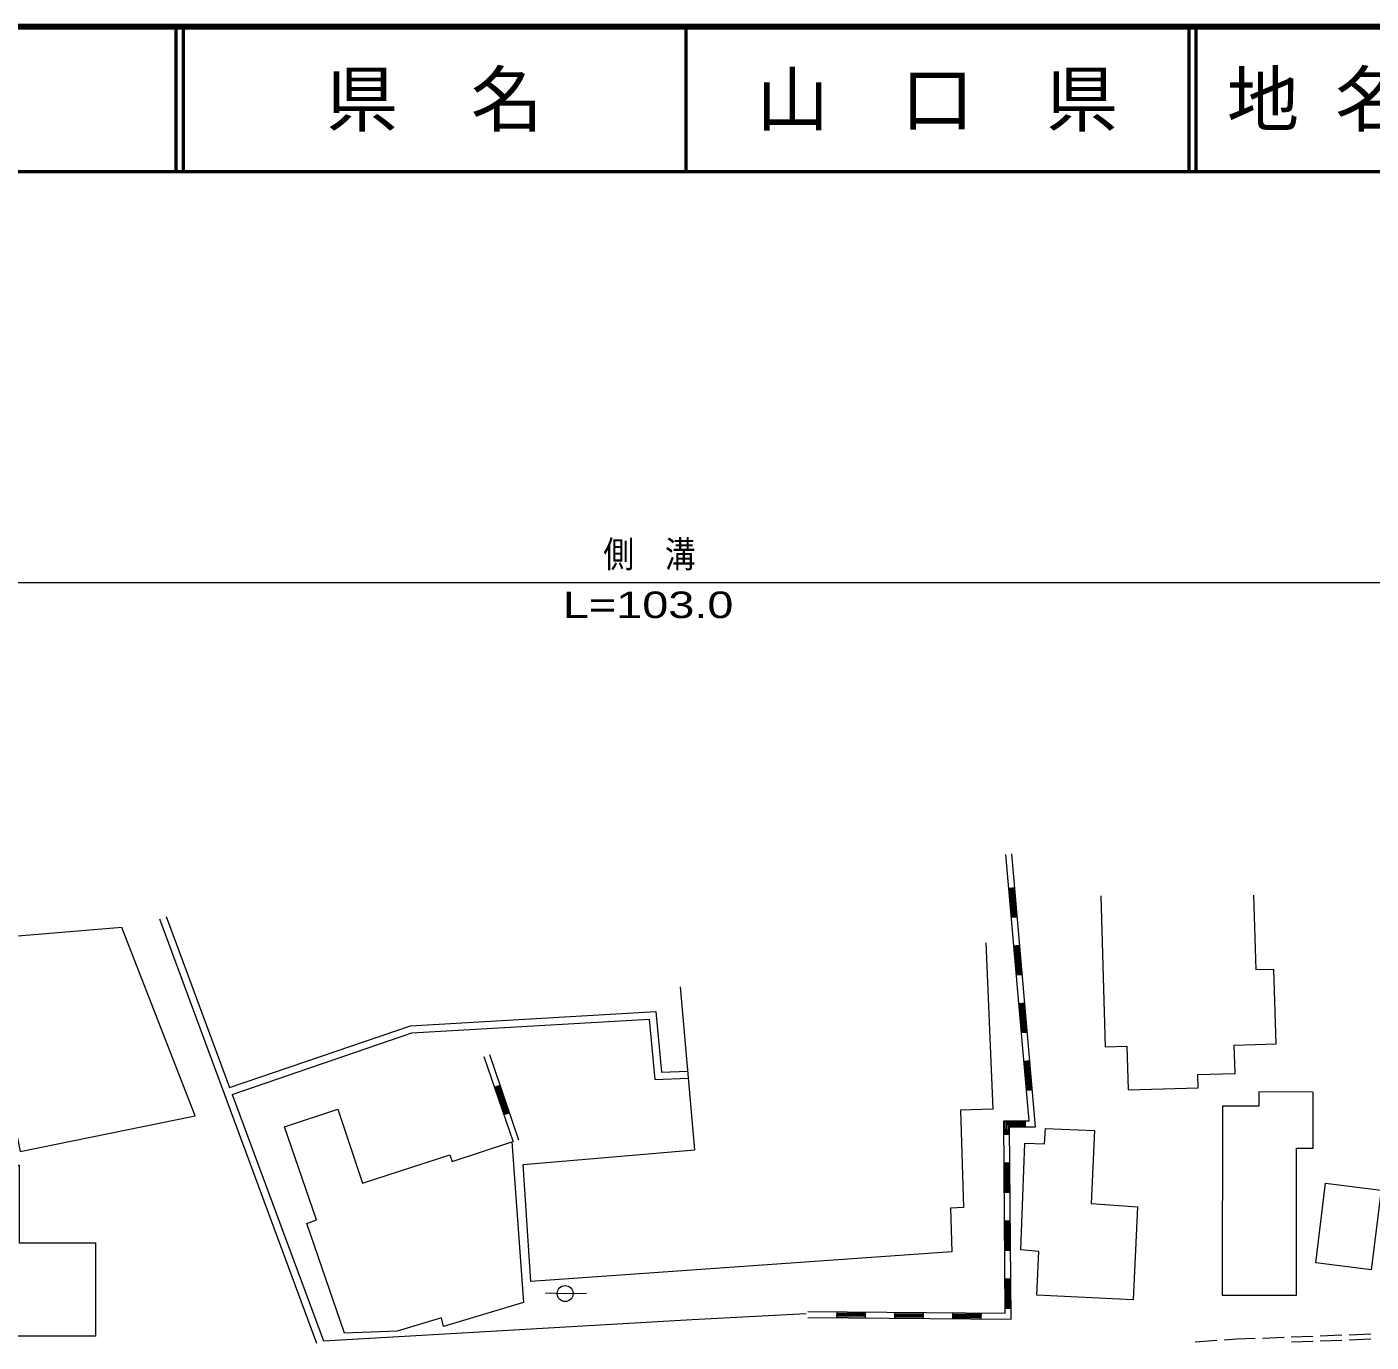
# Model space of a CAD drawing. Units: millimetres, scale not verified. Extents: x 40000 to 680000, y 20000 to 380000.
# Drawn here: x 287454 to 380354, y 289142 to 380000 of the extents above; entities that cross this region are included whole.
import ezdxf
from ezdxf.enums import TextEntityAlignment as Align

# ---------------------------------------------------------------- set-up
doc = ezdxf.new("R2010")
doc.units = ezdxf.units.MM
doc.header["$LTSCALE"] = 1000
for name, color, linetype, lineweight in [('M-STR-HTXT', 7, 'Continuous', 13), ('M-TTL', 2, 'Continuous', 140), ('M-TTL-LINE', 7, 'Continuous', 50), ('M-WORK', 1, 'Continuous', 13)]:
    doc.layers.add(name, color=color, linetype=linetype, lineweight=lineweight)
doc.layers.add('M-TTL-TXT', color=7, linetype='Continuous')
doc.styles.add('ＭＳ ゴシック', font='')
doc.styles.add('ＭＳ Ｐゴシック', font='')
doc.styles.get('ＭＳ ゴシック').set_extended_font_data('MS Gothic')
doc.styles.get('ＭＳ Ｐゴシック').set_extended_font_data('MS PGothic')

msp = doc.modelspace()

# ---------------------------------------------------------------- linework, layer by layer
at = {"layer": 'M-STR-HTXT'}
msp.add_line((278744, 341610), (381943, 341610), dxfattribs=at)
at = {"layer": 'M-TTL'}
msp.add_line((680000, 380000), (40000, 380000), dxfattribs=at)
at = {"layer": 'M-TTL-LINE'}
for p, q in [((297750, 380000), (297750, 370000)), ((298250, 380000), (298250, 370000)), ((333000, 380000), (333000, 370000)), ((367750, 380000), (367750, 370000)), ((368250, 380000), (368250, 370000)), ((40000, 370000), (680000, 370000))]:
    msp.add_line(p, q, dxfattribs=at)
at = {"layer": 'M-WORK'}
for p, q in [((356718, 304425), (355117, 322830)), ((357154, 304025), (355515, 322865)), ((355719, 320525), (355320, 320490)), ((355733, 318519), (355559, 320511)), ((355812, 318526), (355639, 320518)), ((355573, 318505), (355400, 320497)), ((355653, 318512), (355480, 320504)), ((296610, 318372), (307478, 289060)), ((297079, 318546), (301463, 306723)), ((355493, 318498), (355892, 318532)), ((356065, 316540), (355667, 316505)), ((355920, 314520), (355747, 316512)), ((356000, 314527), (355826, 316519)), ((356079, 314534), (355906, 316526)), ((356159, 314541), (355986, 316533)), ((355840, 314513), (356239, 314548)), ((356412, 312555), (356014, 312520)), ((356267, 310535), (356093, 312527)), ((356346, 310542), (356173, 312534)), ((356426, 310549), (356253, 312541)), ((356506, 310556), (356332, 312548)), ((356187, 310528), (356585, 310563)), ((321080, 302963), (319064, 308859)), ((321458, 303092), (319442, 308989)), ((356759, 308570), (356360, 308535)), ((356613, 306550), (356440, 308542)), ((356693, 306557), (356520, 308549)), ((356773, 306564), (356599, 308556)), ((356852, 306571), (356679, 308563)), ((320164, 306877), (319786, 306748)), ((320508, 304881), (319861, 306774)), ((320584, 304907), (319937, 306800)), ((320660, 304933), (320013, 306825)), ((320736, 304959), (320088, 306851)), ((356534, 306543), (356932, 306578)), ((301637, 306254), (307947, 289234)), ((320433, 304855), (320811, 304985)), ((372591, 305435), (370073, 305436)), ((355066, 291142), (354969, 304425)), ((354969, 304425), (356718, 304425)), ((355056, 303494), (355050, 304345)), ((356440, 304345), (355050, 304345)), ((355130, 304265), (355136, 303495)), ((355130, 304265), (356440, 304265)), ((355216, 303495), (355211, 304185)), ((356440, 304185), (355211, 304185)), ((355292, 304105), (355296, 303496)), ((355292, 304105), (356440, 304105)), ((355469, 290738), (355372, 304025)), ((355372, 304025), (357154, 304025)), ((356440, 304425), (356440, 304025)), ((354976, 303494), (355376, 303497)), ((355391, 301497), (354991, 301494)), ((355085, 299494), (355071, 301494)), ((355165, 299495), (355151, 301495)), ((355245, 299495), (355231, 301495)), ((355325, 299496), (355311, 301496)), ((355005, 299494), (355405, 299497)), ((355420, 297497), (355020, 297494)), ((355114, 295494), (355100, 297494)), ((355194, 295495), (355180, 297495)), ((355274, 295496), (355260, 297496)), ((355354, 295496), (355340, 297496)), ((292221, 289559), (292215, 296005)), ((355034, 295494), (355434, 295497)), ((355449, 293497), (355049, 293494)), ((355143, 291495), (355129, 293494)), ((355223, 291495), (355209, 293495)), ((355303, 291496), (355289, 293496)), ((355383, 291496), (355369, 293496)), ((341416, 290849), (355469, 290738)), ((341419, 291249), (355066, 291142)), ((343419, 291233), (343415, 290833)), ((343416, 290913), (345416, 290898)), ((343417, 291073), (345417, 291058)), ((343417, 290993), (345417, 290978)), ((343418, 291153), (345418, 291138)), ((345415, 290818), (345419, 291218)), ((347419, 291202), (347415, 290802)), ((347416, 290882), (349416, 290866)), ((347417, 291042), (349417, 291026)), ((347417, 290962), (349417, 290946)), ((347418, 291122), (349418, 291106)), ((349415, 290786), (349418, 291186)), ((351418, 291170), (351415, 290770)), ((351416, 290930), (353416, 290915)), ((351416, 290850), (353416, 290835)), ((351417, 291010), (353417, 290995)), ((351418, 291090), (353418, 291075)), ((353415, 290755), (353418, 291155)), ((355063, 291494), (355463, 291497)), ((368204, 289167), (369701, 289267)), ((370200, 289301), (371064, 289359)), ((371064, 289359), (372338, 289407)), ((372838, 289426), (374337, 289483)), ((374837, 289502), (376336, 289559)), ((374844, 289152), (376343, 289209)), ((376835, 289578), (378334, 289636)), ((376842, 289228), (378341, 289286)), ((378834, 289655), (380333, 289712)), ((378841, 289305), (380340, 289362))]:
    msp.add_line(p, q, dxfattribs=at)
for points in [[(361668, 319981), (361975, 309533), (363479, 309577), (363568, 306559), (368402, 306701), (368374, 307632), (370952, 307707), (370895, 309665), (373791, 309750), (373640, 314892), (372402, 314856), (372250, 320007)], [(353728, 316730), (354210, 305233), (351965, 305172), (352173, 298451), (351290, 298402), (351388, 295371), (322287, 293319), (321762, 301420), (333615, 302414), (332630, 313690)], [(301463, 306723), (313964, 310999), (330915, 311979), (331302, 307801), (333139, 307864)], [(301637, 306254), (314062, 310504), (330462, 311452), (330847, 307285), (333183, 307365)], [(376328, 306420), (372592, 306422), (372591, 305435)], [(376328, 306420), (376326, 302518), (375200, 302519)], [(370073, 305436), (370067, 292378), (375195, 292375), (375200, 302519)], [(292221, 289559), (279387, 289546), (279383, 293313), (278025, 293312), (278023, 295521), (279240, 295522), (279236, 299350), (282259, 299353), (282257, 301362), (286920, 301366), (286925, 296000), (292215, 296005)], [(323292, 292539), (324654, 292494), (326122, 292522)], [(307947, 289234), (316342, 289718), (333443, 290696), (341320, 291119)]]:
    msp.add_lwpolyline(points, dxfattribs=at)
for points in [[(284042, 316945), (286996, 302313), (299088, 304770), (294023, 317776)], [(320961, 302986), (321771, 291876), (316237, 290232), (316102, 290821), (313034, 289901), (309402, 289753), (306791, 297334), (307470, 297588), (305253, 304017), (308942, 305236), (310660, 300123), (316691, 302083), (316846, 301608)], [(356141, 295507), (356430, 302888), (357792, 302839), (357845, 303894), (361239, 303755), (361008, 298710), (364199, 298477), (363910, 292072), (357260, 292383), (357391, 295409)], [(376522, 294616), (377209, 300112), (381045, 299633), (380358, 294136)]]:
    msp.add_lwpolyline(points, close=True, dxfattribs=at)
msp.add_circle((324654, 292494), 550, dxfattribs=at)

# ---------------------------------------------------------------- texts
at = {"layer": 'M-STR-HTXT', "style": 'ＭＳ Ｐゴシック'}
for s, width, p in [('側\u3000溝', 0.85, (330480, 342107)), ('L=103.0', 1.35, (330387, 338610))]:
    msp.add_text(s, height=1833, dxfattribs=dict(at, width=width)).set_placement(p, align=Align.BOTTOM_CENTER)
at = {"layer": 'M-TTL-TXT', "style": 'ＭＳ ゴシック'}
for s, p in [('県\u3000名', (315625, 375000)), ('山\u3000口\u3000県', (350375, 375000))]:
    msp.add_text(s, height=3666, dxfattribs=at).set_placement(p, align=Align.MIDDLE_CENTER)
msp.add_text('地 名', height=3666, dxfattribs=at).set_placement((370380, 375000), align=Align.MIDDLE_LEFT)

doc.saveas('drawing.dxf')
